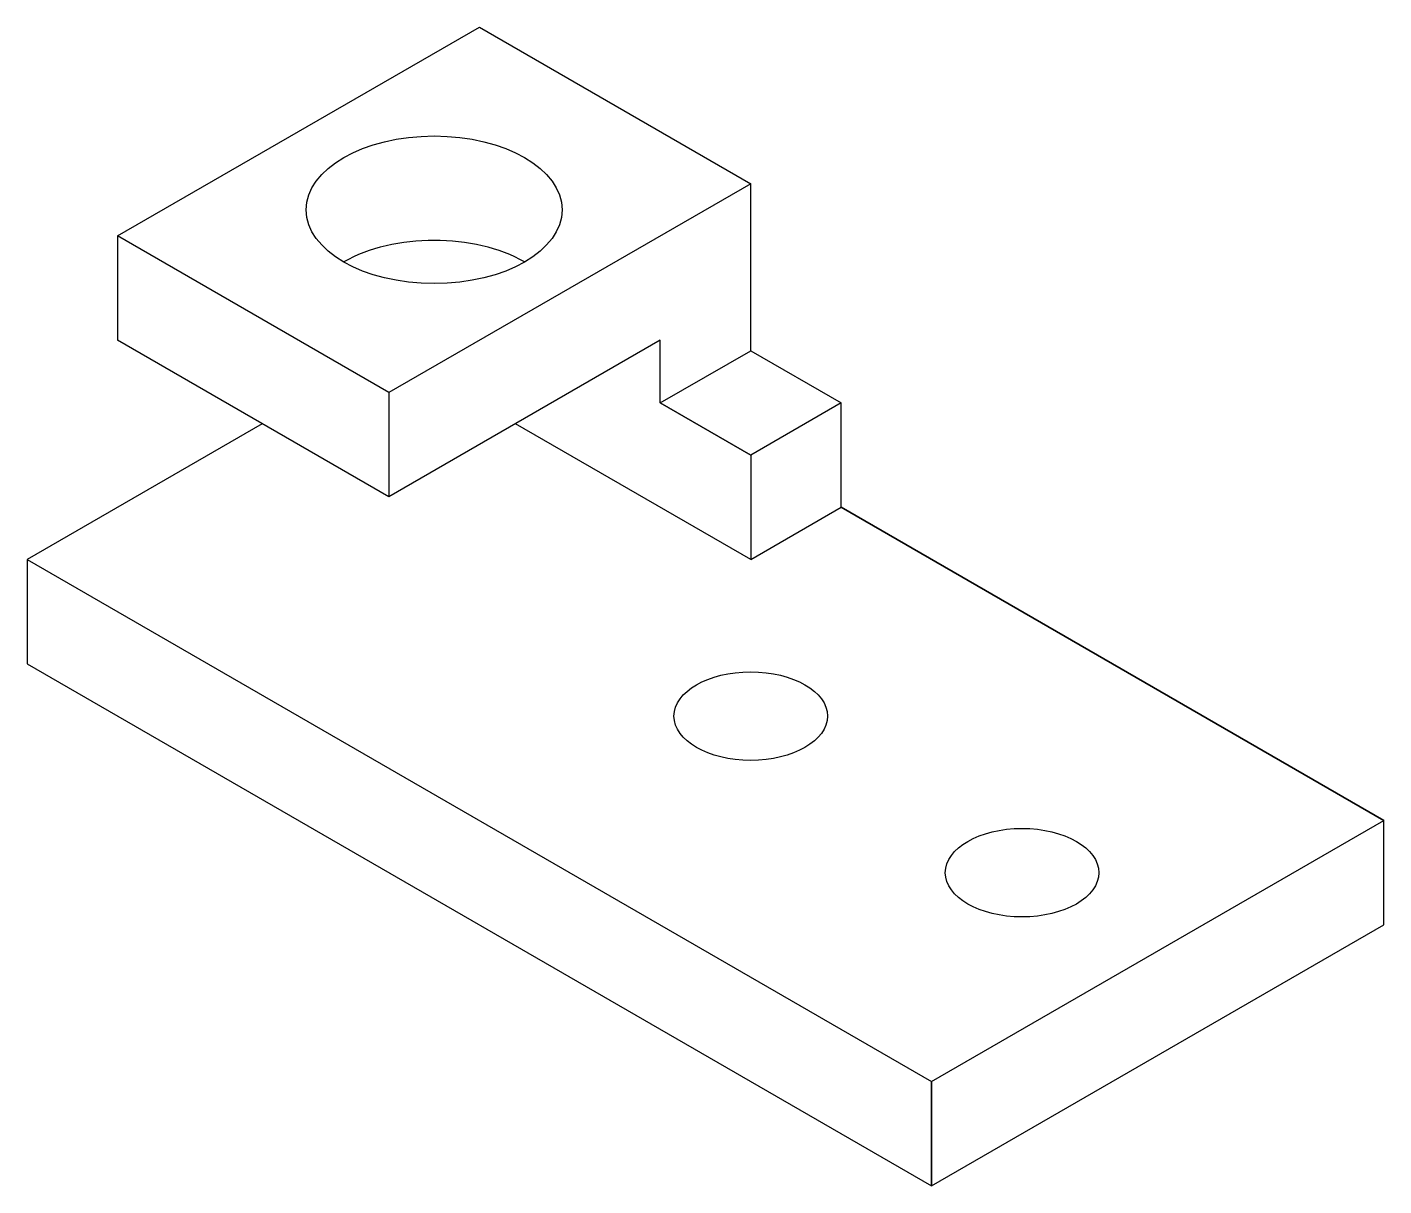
# Model space of a CAD drawing. Header units: inches. Extents: x 13.4 to 78.4, y -15.8 to 39.7.
import ezdxf

# ---------------------------------------------------------------- set-up
doc = ezdxf.new("R2010")
doc.units = ezdxf.units.IN
doc.header["$MEASUREMENT"] = 0

msp = doc.modelspace()

# ---------------------------------------------------------------- linework, layer by layer
for p, q in [((17.77, 29.695), (35.09, 39.695)), ((35.09, 39.695), (48.081, 32.195)), ((48.081, 32.195), (30.76, 22.195)), ((48.081, 24.195), (48.081, 32.195)), ((30.76, 22.195), (17.77, 29.695)), ((17.77, 29.695), (17.77, 24.695)), ((30.76, 17.195), (17.77, 24.695)), ((43.751, 24.695), (30.76, 17.195)), ((43.751, 21.695), (43.751, 24.695)), ((43.751, 21.695), (48.081, 24.195)), ((48.081, 24.195), (52.411, 21.695)), ((30.76, 22.195), (30.76, 17.195)), ((43.751, 21.695), (48.081, 19.195)), ((48.081, 19.195), (43.751, 21.695)), ((48.081, 19.195), (43.751, 21.695)), ((52.411, 21.695), (48.081, 19.195)), ((52.411, 16.695), (52.411, 21.695)), ((24.698, 20.695), (13.44, 14.195)), ((48.081, 14.195), (36.822, 20.695)), ((48.081, 19.195), (48.081, 14.195)), ((48.081, 14.195), (52.411, 16.695)), ((78.392, 1.695), (52.411, 16.695)), ((52.411, 16.695), (78.392, 1.695)), ((78.392, 1.695), (52.411, 16.695)), ((65.401, 9.195), (52.411, 16.695)), ((13.44, 14.195), (56.741, -10.805)), ((13.44, 14.195), (13.44, 9.195)), ((13.44, 9.195), (56.741, -15.805)), ((65.401, 9.195), (78.392, 1.695)), ((56.741, -10.805), (78.392, 1.695)), ((78.392, -3.305), (78.392, 1.695)), ((56.741, -15.805), (78.392, -3.305)), ((56.741, -15.805), (56.741, -10.805)), ((56.741, -10.805), (56.741, -15.805))]:
    msp.add_line(p, q)
for centre, major_axis in [((32.925, 30.945), (-6.124, 0)), ((48.081, 6.695), (-3.674, 0)), ((61.071, -0.805), (-3.674, 0))]:
    msp.add_ellipse(centre, major_axis=major_axis, ratio=0.57735)
msp.add_ellipse((32.925, 25.945), major_axis=(-6.124, 0), ratio=0.57735, start_param=3.926991, end_param=5.497787)

doc.saveas('drawing.dxf')
